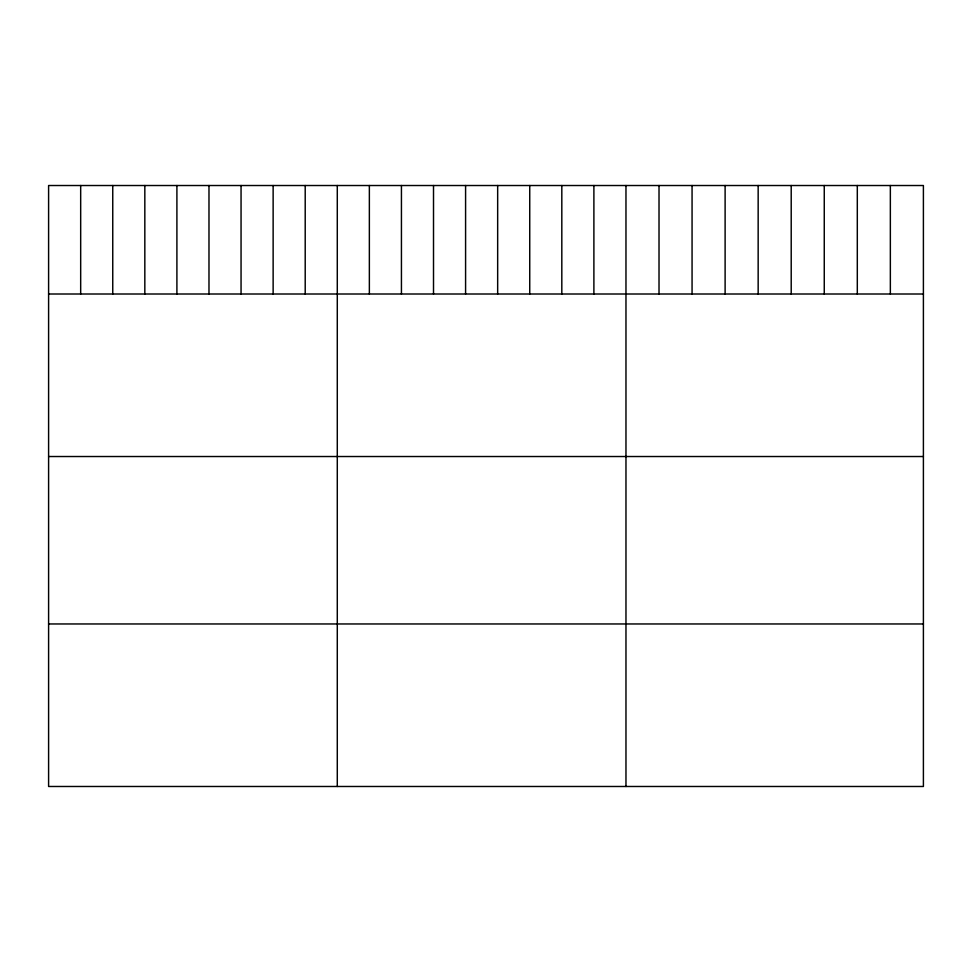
<?xml version="1.0" encoding="UTF-8"?>
<svg xmlns="http://www.w3.org/2000/svg" width="972" height="972" viewBox="0 0 972 972"><rect width="100%" height="100%" fill="white"/><g stroke="black" fill="none" stroke-linecap="round" stroke-linejoin="round"><path stroke-width="1.46" d="M923.4 294.006L923.4 786.482L48.6 786.482L48.6 185.518L923.4 185.518L923.4 294.006L48.6 294.006M48.6 456.524L923.4 456.524M48.6 623.963L923.4 623.963M890.352 185.518L890.352 294.006M857.304 185.518L857.304 294.006M824.256 185.518L824.256 294.006M791.208 185.518L791.208 294.006M758.16 185.518L758.16 294.006M725.112 185.518L725.112 294.006M692.064 185.518L692.064 294.006M659.016 185.518L659.016 294.006M625.968 185.518L625.968 786.482M593.892 185.518L593.892 294.006M561.816 185.518L561.816 294.006M529.74 185.518L529.74 294.006M497.664 185.518L497.664 294.006M465.588 185.518L465.588 294.006M433.512 185.518L433.512 294.006M401.436 185.518L401.436 294.006M369.36 185.518L369.36 294.006M337.284 185.518L337.284 786.482M305.208 185.518L305.208 294.006M273.132 185.518L273.132 294.006M241.056 185.518L241.056 294.006M208.98 185.518L208.98 294.006M176.904 185.518L176.904 294.006M144.828 185.518L144.828 294.006M112.752 185.518L112.752 294.006M80.676 185.518L80.676 294.006"/></g></svg>
